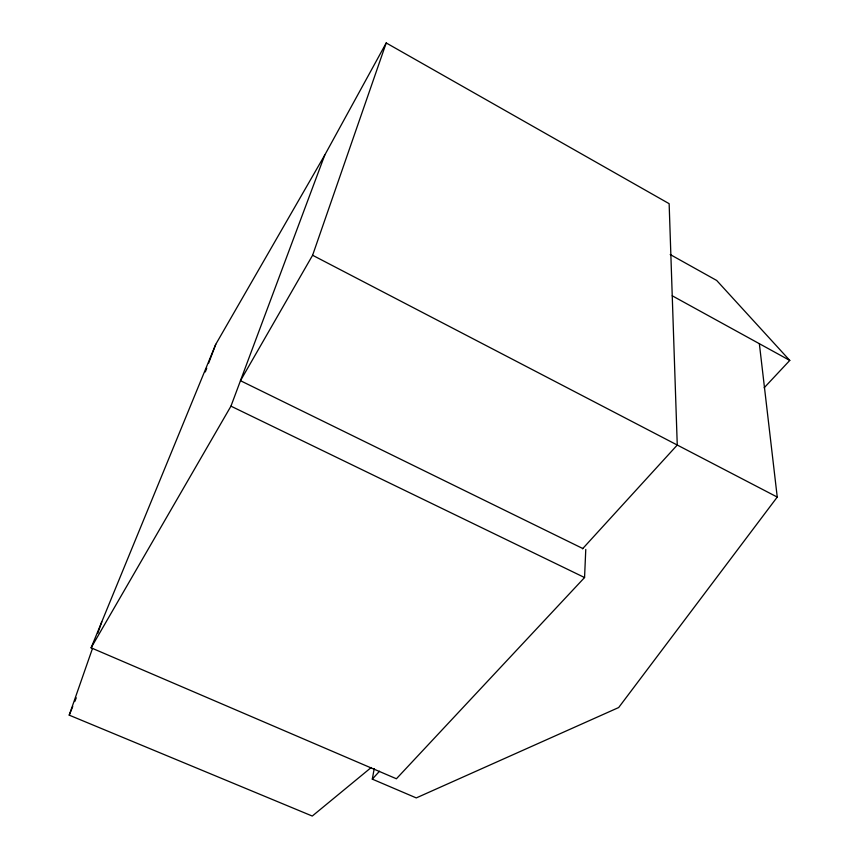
<?xml version="1.0" encoding="UTF-8"?>
<svg xmlns="http://www.w3.org/2000/svg" width="859" height="859" viewBox="0 0 859 859"><rect width="100%" height="100%" fill="white"/><g stroke="black" fill="none" stroke-linecap="round" stroke-linejoin="round"><path stroke-width="1.29" d="M582.52 548.826L677.257 445.037L669.14 203.68L386.217 42.95L324.766 155.049L215.749 344.341L91.108 647.815L396.407 778.769L584.56 577.538L585.774 549.438M759.356 343.697L777.245 497.071L618.673 707.537L416.282 797.914L372.301 779.134L374.213 768.655M582.799 548.525L240.466 380.698L312.601 255.263L386.217 42.95M371.217 767.506L312.268 816.05L69.225 715.15L92.536 648.32M97.819 633.18L101.781 621.83M91.108 647.815L230.953 406.157L324.766 155.049M205.312 371.926L206.74 368.167M208.64 363.153L215.749 344.341M69.225 715.15L72.747 706.485M74.765 701.535L76.268 697.819M372.301 779.134L379.517 771.232M764.166 387.774L789.775 360.426L716.674 280.453L670.213 254.532M230.953 406.157L584.56 577.538M312.601 255.263L777.245 497.071M672.232 295.786L789.775 360.426"/></g></svg>
